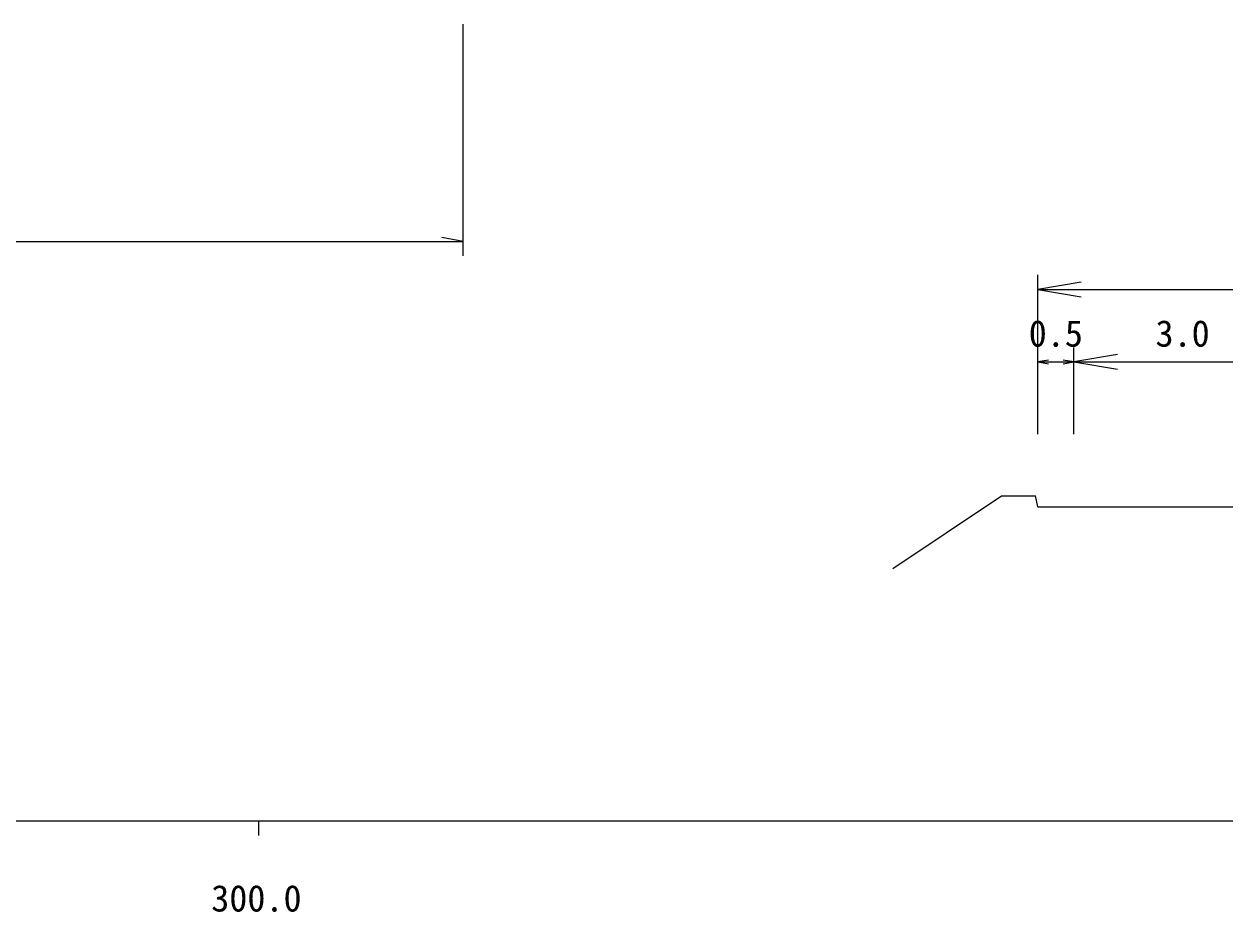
# Model space of a CAD drawing. Units: millimetres at full size, sheet at 1:1000, with parts at other scales. Extents: x 40000 to 680000, y 20000 to 380000.
# Drawn here: x 351804 to 434627, y 198715 to 260000 of the extents above; entities that cross this region are included whole.
import ezdxf
from ezdxf.enums import TextEntityAlignment as Align

# ---------------------------------------------------------------- set-up
doc = ezdxf.new("R2010")
doc.units = ezdxf.units.MM
doc.header["$LTSCALE"] = 1000
for name, color, linetype, lineweight in [('M-BGD', 7, 'Continuous', 25), ('M-STR-HTXT', 7, 'Continuous', 13), ('M-TTL-BAND', 7, 'Continuous', 25)]:
    doc.layers.add(name, color=color, linetype=linetype, lineweight=lineweight)
doc.styles.add('ＭＳ ゴシック', font='')
doc.styles.get('ＭＳ ゴシック').set_extended_font_data('MS Gothic')

# ---------------------------------------------------------------- blocks, each defined once
blk = doc.blocks.new('open_arrow')
at = {"color": 0, "linetype": 'Continuous', "lineweight": -2}
blk.add_lwpolyline([(7.5, 1.25), (0, 0), (7.5, -1.25)], dxfattribs=at)

msp = doc.modelspace()

# ---------------------------------------------------------------- linework, layer by layer
at = {"layer": 'M-BGD'}
for p, q in [((411770, 222431), (419270, 227431)), ((419270, 227431), (421620, 227431)), ((421770, 226681), (421620, 227431)), ((421770, 226681), (461770, 226681))]:
    msp.add_line(p, q, dxfattribs=at)
at = {"layer": 'M-STR-HTXT'}
for p, q in [((382121, 244000), (382121, 260000)), ((382121, 245000), (380641, 245261)), ((296022, 245000), (382121, 245000)), ((421770, 231681), (421770, 242681)), ((421770, 241681), (456770, 241681)), ((424270, 231681), (424270, 237681)), ((421770, 236681), (424270, 236681)), ((424270, 236681), (439270, 236681))]:
    msp.add_line(p, q, dxfattribs=at)
at = {"layer": 'M-TTL-BAND'}
for p, q in [((40000, 205000), (579000, 205000)), ((368000, 205000), (368000, 204000))]:
    msp.add_line(p, q, dxfattribs=at)

# ---------------------------------------------------------------- block references
at = {"layer": 'M-STR-HTXT'}
for p, xscale, yscale in [((421770, 241681), 400, 400), ((424270, 236681), 400, 400), ((421770, 236681), 100, 100)]:
    msp.add_blockref('open_arrow', p, dxfattribs=dict(at, xscale=xscale, yscale=yscale))
at = {"layer": 'M-STR-HTXT', "xscale": 100, "yscale": 100, "rotation": 180}
msp.add_blockref('open_arrow', (424270, 236681), dxfattribs=at)

# ---------------------------------------------------------------- texts
at = {"layer": 'M-STR-HTXT', "style": 'ＭＳ ゴシック'}
for s, p in [('0.5', (423020, 237181)), ('3.0', (431770, 237181))]:
    msp.add_text(s, height=1833, dxfattribs=at).set_placement(p, align=Align.BOTTOM_CENTER)
at = {"layer": 'M-TTL-BAND', "style": 'ＭＳ ゴシック'}
msp.add_text('300.0', height=1833, dxfattribs=at).set_placement((367844, 198195), align=Align.BOTTOM_CENTER)

doc.saveas('drawing.dxf')
